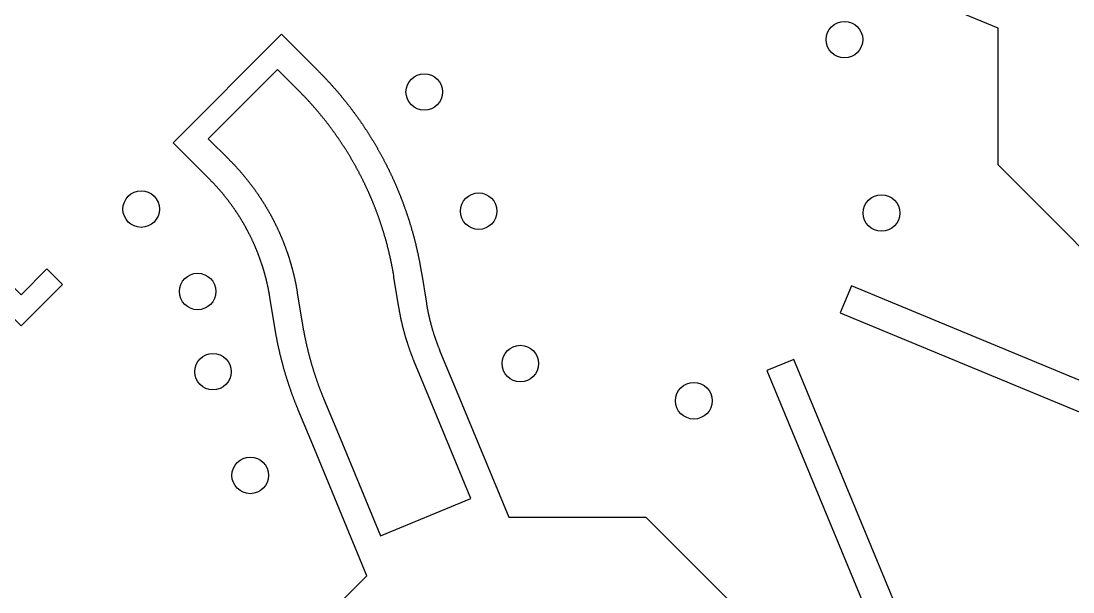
# Model space of a CAD drawing. Extents: x -13500 to 13500, y -13500 to 13500.
# Drawn here: x 0 to 7196, y -7196 to -3288 of the extents above; entities that cross this region are included whole.
import ezdxf

# ---------------------------------------------------------------- set-up
doc = ezdxf.new("R2010")
doc.units = 0
doc.header["$MEASUREMENT"] = 0
doc.layers.add('Top', color=1, linetype='Continuous')
doc.layers.add('Via', color=90, linetype='Continuous')

msp = doc.modelspace()

# ---------------------------------------------------------------- linework, layer by layer
at = {"layer": 'Top', "linetype": 'Continuous'}
for points in [[(7700.103, -224.815), (7623.566, -409.591), (11817.056, -2146.591), (9873.79, -6838.051), (5680.3, -5101.051), (5603.764, -5285.827), (9982.029, -7099.364), (12078.368, -2038.351), (7700.103, -224.815)], [(5285.827, -5603.763), (5101.051, -5680.3), (6838.052, -9873.789), (2146.591, -11817.055), (409.591, -7623.566), (224.815, -7700.103), (2038.352, -12078.368), (7099.364, -9982.028), (5285.827, -5603.763)]]:
    msp.add_lwpolyline(points, dxfattribs=at)
at = {"layer": 'Top'}
for points in [[(7747.336, -5337.035), (6683.345, -4273.044), (6683.345, -3336.588), (5814.471, -2976.689)], [(1704.341, -7747.336), (2366.515, -7085.162), (2006.615, -6216.289), (1895.788, -5948.729), (1894.068, -5944.565), (1892.355, -5940.398), (1890.649, -5936.227), (1888.951, -5932.054), (1887.26, -5927.877), (1885.577, -5923.698), (1883.901, -5919.516), (1882.233, -5915.33), (1880.572, -5911.142), (1878.918, -5906.951), (1877.272, -5902.756), (1875.634, -5898.559), (1874.003, -5894.359), (1872.379, -5890.156), (1870.763, -5885.95), (1869.155, -5881.741), (1867.554, -5877.53), (1865.961, -5873.315), (1864.375, -5869.098), (1862.796, -5864.878), (1861.225, -5860.655), (1859.662, -5856.429), (1858.106, -5852.2), (1856.558, -5847.969), (1855.017, -5843.735), (1853.484, -5839.498), (1851.959, -5835.259), (1850.441, -5831.016), (1848.93, -5826.771), (1847.428, -5822.524), (1845.932, -5818.273), (1844.445, -5814.02), (1842.965, -5809.765), (1841.492, -5805.507), (1840.027, -5801.246), (1838.57, -5796.982), (1837.12, -5792.716), (1835.678, -5788.447), (1834.244, -5784.176), (1832.817, -5779.902), (1831.398, -5775.626), (1829.986, -5771.347), (1828.582, -5767.066), (1827.186, -5762.782), (1825.798, -5758.496), (1824.417, -5754.207), (1823.043, -5749.916), (1821.678, -5745.622), (1820.32, -5741.326), (1818.969, -5737.027), (1817.627, -5732.726), (1816.292, -5728.423), (1814.965, -5724.117), (1813.645, -5719.809), (1812.333, -5715.499), (1811.029, -5711.186), (1809.732, -5706.871), (1808.443, -5702.553), (1807.162, -5698.234), (1805.889, -5693.912), (1804.623, -5689.587), (1803.365, -5685.261), (1802.115, -5680.932), (1800.873, -5676.601), (1799.638, -5672.268), (1798.411, -5667.933), (1797.191, -5663.595), (1795.98, -5659.255), (1794.776, -5654.914), (1793.58, -5650.57), (1792.392, -5646.223), (1791.211, -5641.875), (1790.038, -5637.525), (1788.873, -5633.172), (1787.716, -5628.818), (1786.566, -5624.461), (1785.425, -5620.103), (1784.291, -5615.742), (1783.165, -5611.379), (1782.046, -5607.015), (1780.936, -5602.648), (1779.833, -5598.28), (1778.738, -5593.909), (1777.651, -5589.536), (1776.571, -5585.162), (1775.5, -5580.786), (1774.436, -5576.407), (1773.38, -5572.027), (1772.332, -5567.645), (1771.292, -5563.261), (1770.259, -5558.875), (1769.234, -5554.488), (1768.218, -5550.098), (1767.209, -5545.707), (1766.207, -5541.314), (1765.214, -5536.919), (1764.229, -5532.523), (1763.251, -5528.124), (1762.281, -5523.724), (1761.319, -5519.323), (1760.365, -5514.919), (1759.419, -5510.514), (1758.481, -5506.107), (1757.55, -5501.698), (1756.627, -5497.288), (1755.713, -5492.876), (1754.806, -5488.463), (1753.907, -5484.048), (1753.016, -5479.631), (1752.133, -5475.213), (1751.257, -5470.793), (1750.39, -5466.372), (1749.53, -5461.949), (1748.678, -5457.525), (1747.835, -5453.099), (1746.999, -5448.671), (1746.171, -5444.242), (1745.351, -5439.812), (1744.539, -5435.38), (1743.734, -5430.947), (1742.938, -5426.512), (1742.15, -5422.076), (1741.369, -5417.638), (1740.596, -5413.199), (1739.832, -5408.759), (1739.075, -5404.317), (1738.326, -5399.874), (1737.585, -5395.43), (1736.852, -5390.984), (1736.127, -5386.537), (1702.363, -5178.272), (1701.809, -5174.879), (1701.247, -5171.487), (1700.677, -5168.097), (1700.099, -5164.708), (1699.513, -5161.32), (1698.919, -5157.934), (1698.318, -5154.549), (1697.708, -5151.165), (1697.091, -5147.783), (1696.466, -5144.402), (1695.833, -5141.023), (1695.192, -5137.645), (1694.543, -5134.269), (1693.886, -5130.894), (1693.222, -5127.521), (1692.549, -5124.149), (1691.869, -5120.779), (1691.181, -5117.411), (1690.485, -5114.044), (1689.781, -5110.679), (1689.069, -5107.315), (1688.35, -5103.953), (1687.623, -5100.593), (1686.887, -5097.235), (1686.144, -5093.878), (1685.394, -5090.523), (1684.635, -5087.169), (1683.868, -5083.818), (1683.094, -5080.468), (1682.312, -5077.12), (1681.522, -5073.774), (1680.725, -5070.43), (1679.919, -5067.088), (1679.106, -5063.747), (1678.285, -5060.409), (1677.456, -5057.072), (1676.619, -5053.737), (1675.775, -5050.405), (1674.923, -5047.074), (1674.063, -5043.745), (1673.195, -5040.418), (1672.32, -5037.094), (1671.437, -5033.771), (1670.546, -5030.45), (1669.647, -5027.132), (1668.741, -5023.815), (1667.827, -5020.501), (1666.905, -5017.189), (1665.976, -5013.879), (1665.038, -5010.571), (1664.093, -5007.265), (1663.141, -5003.962), (1662.18, -5000.661), (1661.212, -4997.362), (1660.237, -4994.065), (1659.253, -4990.771), (1658.262, -4987.479), (1657.263, -4984.189), (1656.257, -4980.902), (1655.243, -4977.616), (1654.221, -4974.334), (1653.192, -4971.053), (1652.155, -4967.776), (1651.11, -4964.5), (1650.058, -4961.227), (1648.998, -4957.956), (1647.93, -4954.688), (1646.855, -4951.423), (1645.772, -4948.16), (1644.682, -4944.899), (1643.584, -4941.641), (1642.479, -4938.386), (1641.365, -4935.133), (1640.245, -4931.883), (1639.116, -4928.635), (1637.981, -4925.39), (1636.837, -4922.148), (1635.686, -4918.908), (1634.528, -4915.671), (1633.362, -4912.437), (1632.188, -4909.205), (1631.007, -4905.976), (1629.818, -4902.75), (1628.622, -4899.527), (1627.418, -4896.307), (1626.207, -4893.089), (1624.989, -4889.874), (1623.762, -4886.662), (1622.529, -4883.453), (1621.288, -4880.247), (1620.039, -4877.044), (1618.783, -4873.843), (1617.519, -4870.646), (1616.249, -4867.451), (1614.97, -4864.26), (1613.684, -4861.071), (1612.391, -4857.886), (1611.09, -4854.703), (1609.782, -4851.524), (1608.467, -4848.348), (1607.144, -4845.174), (1605.813, -4842.004), (1604.476, -4838.837), (1603.131, -4835.673), (1601.778, -4832.512), (1600.418, -4829.354), (1599.051, -4826.2), (1597.677, -4823.049), (1596.295, -4819.9), (1594.906, -4816.756), (1593.509, -4813.614), (1592.105, -4810.476), (1590.694, -4807.34), (1589.276, -4804.209), (1587.85, -4801.08), (1586.417, -4797.955), (1584.977, -4794.833), (1583.529, -4791.715), (1582.074, -4788.6), (1580.612, -4785.488), (1579.143, -4782.38), (1577.666, -4779.275), (1576.182, -4776.174), (1574.691, -4773.076), (1573.193, -4769.981), (1571.688, -4766.891), (1570.175, -4763.803), (1568.655, -4760.719), (1567.128, -4757.639), (1565.594, -4754.562), (1564.052, -4751.489), (1562.504, -4748.42), (1560.948, -4745.354), (1559.385, -4742.291), (1557.815, -4739.233), (1556.238, -4736.178), (1554.654, -4733.127), (1553.063, -4730.079), (1551.464, -4727.035), (1549.859, -4723.995), (1548.246, -4720.959), (1546.626, -4717.926), (1545, -4714.897), (1543.366, -4711.872), (1541.725, -4708.851), (1540.077, -4705.834), (1538.422, -4702.82), (1536.76, -4699.81), (1535.091, -4696.805), (1533.415, -4693.803), (1531.733, -4690.805), (1530.043, -4687.811), (1528.346, -4684.821), (1526.642, -4681.834), (1524.931, -4678.852), (1523.213, -4675.874), (1521.489, -4672.9), (1519.757, -4669.93), (1518.018, -4666.964), (1516.273, -4664.002), (1514.521, -4661.044), (1512.761, -4658.09), (1510.995, -4655.14), (1509.222, -4652.195), (1507.442, -4649.253), (1505.656, -4646.316), (1503.862, -4643.383), (1502.062, -4640.454), (1500.255, -4637.529), (1498.441, -4634.609), (1496.62, -4631.692), (1494.792, -4628.78), (1492.958, -4625.872), (1491.117, -4622.969), (1489.269, -4620.07), (1487.414, -4617.175), (1485.553, -4614.284), (1483.685, -4611.398), (1481.81, -4608.516), (1479.928, -4605.639), (1478.04, -4602.766), (1476.145, -4599.897), (1474.243, -4597.033), (1472.335, -4594.173), (1470.42, -4591.318), (1468.498, -4588.467), (1466.57, -4585.621), (1464.635, -4582.779), (1462.694, -4579.941), (1460.745, -4577.109), (1458.791, -4574.28), (1456.829, -4571.457), (1454.861, -4568.637), (1452.887, -4565.823), (1450.906, -4563.013), (1448.918, -4560.208), (1446.924, -4557.407), (1444.924, -4554.611), (1442.917, -4551.82), (1440.903, -4549.033), (1438.883, -4546.251), (1436.856, -4543.474), (1434.823, -4540.701), (1432.784, -4537.934), (1430.738, -4535.171), (1428.685, -4532.412), (1426.626, -4529.659), (1424.561, -4526.91), (1422.49, -4524.167), (1420.411, -4521.428), (1418.327, -4518.694), (1416.236, -4515.964), (1414.139, -4513.24), (1412.036, -4510.52), (1409.926, -4507.806), (1407.81, -4505.096), (1405.687, -4502.392), (1403.559, -4499.692), (1401.424, -4496.997), (1399.282, -4494.307), (1397.135, -4491.623), (1394.981, -4488.943), (1392.821, -4486.268), (1390.655, -4483.598), (1388.482, -4480.934), (1386.303, -4478.274), (1384.118, -4475.62), (1381.927, -4472.97), (1379.73, -4470.326), (1377.527, -4467.687), (1375.317, -4465.053), (1373.101, -4462.424), (1370.88, -4459.8), (1368.652, -4457.182), (1366.418, -4454.569), (1364.178, -4451.96), (1361.931, -4449.358), (1359.679, -4446.76), (1357.421, -4444.168), (1355.157, -4441.581), (1352.886, -4438.999), (1350.61, -4436.422), (1348.328, -4433.851), (1346.039, -4431.285), (1343.745, -4428.725), (1341.445, -4426.17), (1339.138, -4423.62), (1336.826, -4421.075), (1334.508, -4418.536), (1332.184, -4416.003), (1329.854, -4413.475), (1327.518, -4410.952), (1325.177, -4408.435), (1322.829, -4405.923), (1320.476, -4403.417), (1318.117, -4400.916), (1315.752, -4398.42), (1313.381, -4395.931), (1311.004, -4393.446), (1308.622, -4390.967), (1306.234, -4388.494), (1303.84, -4386.027), (1301.44, -4383.565), (1299.034, -4381.108), (1296.623, -4378.657), (1294.206, -4376.212), (1291.784, -4373.773), (1289.356, -4371.339), (1146.014, -4227.997), (1146.014, -4227.997), (1039.948, -4121.931), (1782.41, -3379.469), (1888.476, -3485.535), (1888.476, -3485.535), (2031.818, -3628.877), (2034.993, -3632.057), (2038.162, -3635.243), (2041.325, -3638.435), (2044.483, -3641.632), (2047.635, -3644.835), (2050.781, -3648.043), (2053.922, -3651.258), (2057.056, -3654.477), (2060.186, -3657.702), (2063.309, -3660.933), (2066.427, -3664.17), (2069.538, -3667.412), (2072.644, -3670.659), (2075.745, -3673.912), (2078.839, -3677.17), (2081.928, -3680.434), (2085.011, -3683.704), (2088.088, -3686.979), (2091.159, -3690.259), (2094.225, -3693.545), (2097.284, -3696.837), (2100.338, -3700.133), (2103.386, -3703.436), (2106.427, -3706.743), (2109.463, -3710.056), (2112.494, -3713.375), (2115.518, -3716.698), (2118.536, -3720.028), (2121.548, -3723.362), (2124.555, -3726.702), (2127.555, -3730.047), (2130.55, -3733.398), (2133.538, -3736.754), (2136.521, -3740.115), (2139.498, -3743.482), (2142.468, -3746.854), (2145.433, -3750.231), (2148.391, -3753.613), (2151.344, -3757.001), (2154.29, -3760.394), (2157.231, -3763.792), (2160.165, -3767.195), (2163.094, -3770.604), (2166.016, -3774.017), (2168.932, -3777.436), (2171.842, -3780.861), (2174.746, -3784.29), (2177.644, -3787.724), (2180.536, -3791.164), (2183.422, -3794.609), (2186.301, -3798.059), (2189.175, -3801.514), (2192.042, -3804.974), (2194.903, -3808.439), (2197.758, -3811.91), (2200.606, -3815.385), (2203.449, -3818.865), (2206.285, -3822.351), (2209.115, -3825.842), (2211.939, -3829.337), (2214.757, -3832.838), (2217.568, -3836.343), (2220.374, -3839.854), (2223.173, -3843.37), (2225.965, -3846.89), (2228.752, -3850.416), (2231.532, -3853.946), (2234.306, -3857.482), (2237.073, -3861.022), (2239.834, -3864.567), (2242.589, -3868.118), (2245.338, -3871.673), (2248.08, -3875.233), (2250.816, -3878.798), (2253.546, -3882.367), (2256.269, -3885.942), (2258.986, -3889.521), (2261.696, -3893.106), (2264.401, -3896.695), (2267.098, -3900.289), (2269.79, -3903.887), (2272.474, -3907.491), (2275.153, -3911.099), (2277.825, -3914.712), (2280.491, -3918.33), (2283.15, -3921.952), (2285.803, -3925.579), (2288.449, -3929.211), (2291.089, -3932.848), (2293.722, -3936.489), (2296.349, -3940.135), (2298.969, -3943.786), (2301.583, -3947.441), (2304.19, -3951.101), (2306.791, -3954.766), (2309.386, -3958.435), (2311.973, -3962.109), (2314.555, -3965.787), (2317.129, -3969.47), (2319.697, -3973.158), (2322.259, -3976.85), (2324.814, -3980.547), (2327.362, -3984.248), (2329.904, -3987.954), (2332.439, -3991.664), (2334.968, -3995.379), (2337.49, -3999.098), (2340.005, -4002.822), (2342.514, -4006.55), (2345.016, -4010.283), (2347.511, -4014.02), (2350, -4017.762), (2352.482, -4021.508), (2354.958, -4025.258), (2357.427, -4029.013), (2359.889, -4032.772), (2362.344, -4036.536), (2364.793, -4040.304), (2367.235, -4044.076), (2369.67, -4047.853), (2372.099, -4051.634), (2374.52, -4055.419), (2376.935, -4059.209), (2379.344, -4063.003), (2381.745, -4066.801), (2384.14, -4070.603), (2386.528, -4074.41), (2388.909, -4078.221), (2391.284, -4082.036), (2393.651, -4085.856), (2396.012, -4089.679), (2398.366, -4093.507), (2400.714, -4097.339), (2403.054, -4101.175), (2405.388, -4105.016), (2407.714, -4108.86), (2410.034, -4112.709), (2412.347, -4116.561), (2414.654, -4120.418), (2416.953, -4124.279), (2419.245, -4128.144), (2421.531, -4132.013), (2423.81, -4135.886), (2426.081, -4139.764), (2428.346, -4143.645), (2430.604, -4147.53), (2432.855, -4151.419), (2435.099, -4155.313), (2437.336, -4159.21), (2439.567, -4163.111), (2441.79, -4167.016), (2444.006, -4170.925), (2446.216, -4174.839), (2448.418, -4178.756), (2450.614, -4182.676), (2452.802, -4186.601), (2454.984, -4190.53), (2457.158, -4194.463), (2459.326, -4198.399), (2461.486, -4202.339), (2463.639, -4206.284), (2465.786, -4210.231), (2467.925, -4214.183), (2470.058, -4218.139), (2472.183, -4222.098), (2474.301, -4226.061), (2476.412, -4230.028), (2478.517, -4233.999), (2480.614, -4237.973), (2482.704, -4241.952), (2484.787, -4245.933), (2486.862, -4249.919), (2488.931, -4253.908), (2490.993, -4257.901), (2493.047, -4261.898), (2495.095, -4265.898), (2497.135, -4269.902), (2499.168, -4273.909), (2501.194, -4277.92), (2503.213, -4281.935), (2505.225, -4285.953), (2507.229, -4289.975), (2509.227, -4294.001), (2511.217, -4298.03), (2513.2, -4302.062), (2515.176, -4306.098), (2517.145, -4310.138), (2519.106, -4314.181), (2521.061, -4318.227), (2523.008, -4322.277), (2524.948, -4326.331), (2526.88, -4330.387), (2528.806, -4334.448), (2530.724, -4338.512), (2532.635, -4342.579), (2534.539, -4346.649), (2536.435, -4350.723), (2538.324, -4354.8), (2540.206, -4358.881), (2542.081, -4362.965), (2543.949, -4367.052), (2545.809, -4371.143), (2547.662, -4375.237), (2549.507, -4379.334), (2551.346, -4383.435), (2553.177, -4387.539), (2555, -4391.646), (2556.817, -4395.756), (2558.626, -4399.869), (2560.428, -4403.986), (2562.222, -4408.106), (2564.009, -4412.229), (2565.789, -4416.355), (2567.561, -4420.485), (2569.326, -4424.617), (2571.084, -4428.753), (2572.834, -4432.892), (2574.577, -4437.034), (2576.313, -4441.179), (2578.041, -4445.327), (2579.762, -4449.478), (2581.475, -4453.633), (2583.181, -4457.79), (2584.88, -4461.95), (2586.571, -4466.114), (2588.255, -4470.28), (2589.931, -4474.449), (2591.6, -4478.622), (2593.262, -4482.797), (2594.916, -4486.975), (2596.563, -4491.156), (2598.202, -4495.34), (2599.834, -4499.527), (2601.458, -4503.717), (2603.075, -4507.91), (2604.684, -4512.106), (2606.286, -4516.304), (2607.881, -4520.505), (2609.468, -4524.71), (2611.047, -4528.917), (2612.619, -4533.126), (2614.184, -4537.339), (2615.741, -4541.554), (2617.29, -4545.773), (2618.832, -4549.993), (2620.367, -4554.217), (2621.894, -4558.443), (2623.413, -4562.672), (2624.925, -4566.904), (2626.43, -4571.139), (2627.926, -4575.376), (2629.416, -4579.616), (2630.897, -4583.858), (2632.372, -4588.103), (2633.838, -4592.351), (2635.297, -4596.601), (2636.749, -4600.854), (2638.193, -4605.109), (2639.629, -4609.367), (2641.058, -4613.628), (2642.479, -4617.891), (2643.893, -4622.156), (2645.299, -4626.425), (2646.697, -4630.695), (2648.088, -4634.968), (2649.471, -4639.244), (2650.847, -4643.522), (2652.215, -4647.802), (2653.575, -4652.085), (2654.928, -4656.37), (2656.273, -4660.658), (2657.61, -4664.948), (2658.94, -4669.241), (2660.262, -4673.536), (2661.577, -4677.833), (2662.884, -4682.132), (2664.183, -4686.434), (2665.475, -4690.738), (2666.759, -4695.045), (2668.035, -4699.353), (2669.304, -4703.664), (2670.564, -4707.977), (2671.818, -4712.293), (2673.063, -4716.61), (2674.301, -4720.93), (2675.531, -4725.252), (2676.754, -4729.577), (2677.969, -4733.903), (2679.176, -4738.232), (2680.375, -4742.562), (2681.567, -4746.895), (2682.751, -4751.23), (2683.927, -4755.567), (2685.095, -4759.906), (2686.256, -4764.248), (2687.409, -4768.591), (2688.555, -4772.936), (2689.692, -4777.284), (2690.822, -4781.633), (2691.944, -4785.984), (2693.059, -4790.338), (2694.165, -4794.693), (2695.264, -4799.05), (2696.355, -4803.41), (2697.439, -4807.771), (2698.514, -4812.134), (2699.582, -4816.499), (2700.642, -4820.866), (2701.694, -4825.235), (2702.739, -4829.605), (2703.776, -4833.978), (2704.805, -4838.352), (2705.826, -4842.728), (2706.839, -4847.106), (2707.845, -4851.486), (2708.842, -4855.868), (2709.832, -4860.251), (2710.815, -4864.636), (2711.789, -4869.023), (2712.755, -4873.412), (2713.714, -4877.802), (2714.665, -4882.194), (2715.608, -4886.587), (2716.544, -4890.983), (2717.471, -4895.38), (2718.391, -4899.778), (2719.303, -4904.179), (2720.206, -4908.58), (2721.103, -4912.984), (2721.991, -4917.389), (2722.871, -4921.796), (2723.744, -4926.204), (2724.609, -4930.614), (2725.466, -4935.025), (2726.315, -4939.438), (2727.156, -4943.852), (2727.989, -4948.268), (2728.815, -4952.685), (2729.633, -4957.104), (2730.442, -4961.524), (2731.244, -4965.945), (2732.038, -4970.369), (2732.824, -4974.793), (2733.603, -4979.219), (2734.373, -4983.646), (2735.136, -4988.075), (2735.89, -4992.504), (2736.637, -4996.936), (2737.376, -5001.368), (2738.107, -5005.802), (2738.83, -5010.237), (2772.595, -5218.502), (2773.146, -5221.879), (2773.705, -5225.255), (2774.273, -5228.629), (2774.847, -5232.002), (2775.43, -5235.374), (2776.021, -5238.744), (2776.619, -5242.113), (2777.226, -5245.48), (2777.84, -5248.847), (2778.462, -5252.211), (2779.091, -5255.574), (2779.729, -5258.936), (2780.374, -5262.296), (2781.027, -5265.655), (2781.688, -5269.012), (2782.356, -5272.368), (2783.033, -5275.722), (2783.717, -5279.075), (2784.409, -5282.425), (2785.109, -5285.775), (2785.816, -5289.122), (2786.532, -5292.468), (2787.255, -5295.813), (2787.985, -5299.156), (2788.724, -5302.497), (2789.47, -5305.836), (2790.224, -5309.173), (2790.986, -5312.509), (2791.756, -5315.843), (2792.533, -5319.175), (2793.318, -5322.506), (2794.111, -5325.834), (2794.911, -5329.161), (2795.719, -5332.486), (2796.535, -5335.809), (2797.358, -5339.13), (2798.19, -5342.449), (2799.029, -5345.766), (2799.875, -5349.081), (2800.73, -5352.394), (2801.592, -5355.706), (2802.461, -5359.015), (2803.339, -5362.322), (2804.224, -5365.627), (2805.116, -5368.93), (2806.017, -5372.231), (2806.925, -5375.53), (2807.84, -5378.827), (2808.764, -5382.122), (2809.695, -5385.414), (2810.633, -5388.705), (2811.58, -5391.993), (2812.533, -5395.279), (2813.495, -5398.563), (2814.464, -5401.844), (2815.441, -5405.124), (2816.425, -5408.401), (2817.417, -5411.675), (2818.416, -5414.948), (2819.423, -5418.218), (2820.438, -5421.485), (2821.46, -5424.751), (2822.49, -5428.014), (2823.527, -5431.274), (2824.572, -5434.533), (2825.625, -5437.788), (2826.685, -5441.042), (2827.752, -5444.292), (2828.828, -5447.541), (2829.91, -5450.787), (2831, -5454.03), (2832.098, -5457.271), (2833.203, -5460.509), (2834.316, -5463.744), (2835.436, -5466.978), (2836.564, -5470.208), (2837.699, -5473.436), (2838.842, -5476.661), (2839.992, -5479.883), (2841.15, -5483.103), (2842.315, -5486.32), (2843.487, -5489.535), (2844.667, -5492.747), (2845.855, -5495.956), (2847.05, -5499.162), (2848.252, -5502.365), (2849.462, -5505.566), (2850.679, -5508.764), (2851.904, -5511.959), (2853.136, -5515.151), (2854.375, -5518.34), (2855.622, -5521.526), (2856.876, -5524.71), (2858.138, -5527.89), (2859.407, -5531.068), (2860.683, -5534.243), (2861.967, -5537.414), (2863.258, -5540.583), (2864.556, -5543.749), (2865.862, -5546.911), (2976.689, -5814.471), (3336.588, -6683.345), (4273.044, -6683.345), (5337.035, -7747.336)], [(2182.153, -6143.579), (2458.833, -6811.544), (3077.832, -6555.146), (2801.152, -5887.181), (2690.325, -5619.621), (2688.934, -5616.253), (2687.551, -5612.882), (2686.175, -5609.508), (2684.806, -5606.132), (2683.445, -5602.752), (2682.091, -5599.369), (2680.745, -5595.983), (2679.406, -5592.594), (2678.074, -5589.202), (2676.75, -5585.808), (2675.434, -5582.41), (2674.124, -5579.01), (2672.822, -5575.606), (2671.528, -5572.2), (2670.241, -5568.791), (2668.962, -5565.38), (2667.69, -5561.965), (2666.425, -5558.548), (2665.168, -5555.128), (2663.919, -5551.705), (2662.677, -5548.279), (2661.442, -5544.851), (2660.215, -5541.42), (2658.996, -5537.986), (2657.784, -5534.55), (2656.579, -5531.111), (2655.382, -5527.67), (2654.193, -5524.226), (2653.011, -5520.779), (2651.837, -5517.329), (2650.67, -5513.878), (2649.511, -5510.423), (2648.359, -5506.966), (2647.215, -5503.507), (2646.079, -5500.045), (2644.95, -5496.58), (2643.828, -5493.113), (2642.714, -5489.644), (2641.608, -5486.172), (2640.51, -5482.698), (2639.419, -5479.221), (2638.335, -5475.742), (2637.26, -5472.261), (2636.192, -5468.777), (2635.131, -5465.291), (2634.078, -5461.803), (2633.033, -5458.312), (2631.996, -5454.819), (2630.966, -5451.324), (2629.943, -5447.827), (2628.929, -5444.327), (2627.922, -5440.825), (2626.923, -5437.321), (2625.931, -5433.815), (2624.947, -5430.307), (2623.971, -5426.796), (2623.002, -5423.283), (2622.041, -5419.769), (2621.088, -5416.252), (2620.143, -5412.733), (2619.205, -5409.212), (2618.275, -5405.689), (2617.352, -5402.164), (2616.438, -5398.637), (2615.531, -5395.108), (2614.632, -5391.577), (2613.74, -5388.044), (2612.856, -5384.509), (2611.98, -5380.972), (2611.112, -5377.433), (2610.252, -5373.892), (2609.399, -5370.35), (2608.554, -5366.805), (2607.716, -5363.259), (2606.887, -5359.711), (2606.065, -5356.161), (2605.251, -5352.609), (2604.445, -5349.056), (2603.647, -5345.501), (2602.856, -5341.944), (2602.073, -5338.385), (2601.298, -5334.825), (2600.531, -5331.263), (2599.772, -5327.699), (2599.02, -5324.133), (2598.276, -5320.566), (2597.54, -5316.998), (2596.812, -5313.428), (2596.091, -5309.856), (2595.379, -5306.282), (2594.674, -5302.707), (2593.977, -5299.131), (2593.288, -5295.553), (2592.607, -5291.973), (2591.933, -5288.392), (2591.268, -5284.81), (2590.61, -5281.226), (2589.96, -5277.641), (2589.318, -5274.054), (2588.684, -5270.466), (2588.057, -5266.876), (2587.439, -5263.286), (2586.828, -5259.693), (2586.225, -5256.1), (2585.63, -5252.505), (2585.043, -5248.909), (2551.279, -5040.644), (2550.582, -5036.372), (2549.878, -5032.101), (2549.165, -5027.832), (2548.445, -5023.564), (2547.717, -5019.298), (2546.98, -5015.033), (2546.236, -5010.769), (2545.484, -5006.506), (2544.724, -5002.245), (2543.957, -4997.986), (2543.181, -4993.728), (2542.397, -4989.471), (2541.606, -4985.216), (2540.807, -4980.962), (2539.999, -4976.71), (2539.184, -4972.459), (2538.361, -4968.21), (2537.53, -4963.962), (2536.692, -4959.716), (2535.845, -4955.471), (2534.991, -4951.228), (2534.128, -4946.987), (2533.258, -4942.747), (2532.38, -4938.509), (2531.494, -4934.272), (2530.6, -4930.037), (2529.699, -4925.804), (2528.789, -4921.572), (2527.872, -4917.342), (2526.947, -4913.114), (2526.014, -4908.887), (2525.073, -4904.663), (2524.124, -4900.44), (2523.168, -4896.219), (2522.204, -4891.999), (2521.232, -4887.781), (2520.252, -4883.566), (2519.264, -4879.352), (2518.268, -4875.139), (2517.265, -4870.929), (2516.254, -4866.721), (2515.235, -4862.514), (2514.208, -4858.309), (2513.174, -4854.107), (2512.131, -4849.906), (2511.081, -4845.707), (2510.023, -4841.51), (2508.958, -4837.315), (2507.884, -4833.122), (2506.803, -4828.931), (2505.714, -4824.742), (2504.617, -4820.555), (2503.513, -4816.37), (2502.401, -4812.187), (2501.281, -4808.006), (2500.153, -4803.828), (2499.017, -4799.651), (2497.874, -4795.476), (2496.723, -4791.304), (2495.564, -4787.134), (2494.398, -4782.966), (2493.224, -4778.8), (2492.042, -4774.636), (2490.852, -4770.474), (2489.655, -4766.315), (2488.45, -4762.158), (2487.237, -4758.003), (2486.017, -4753.851), (2484.789, -4749.7), (2483.553, -4745.552), (2482.309, -4741.406), (2481.058, -4737.263), (2479.799, -4733.122), (2478.533, -4728.983), (2477.259, -4724.847), (2475.977, -4720.713), (2474.687, -4716.581), (2473.39, -4712.452), (2472.085, -4708.325), (2470.773, -4704.2), (2469.453, -4700.078), (2468.125, -4695.959), (2466.789, -4691.842), (2465.446, -4687.727), (2464.096, -4683.615), (2462.738, -4679.506), (2461.372, -4675.398), (2459.998, -4671.294), (2458.617, -4667.192), (2457.228, -4663.093), (2455.832, -4658.996), (2454.428, -4654.902), (2453.017, -4650.81), (2451.598, -4646.721), (2450.171, -4642.635), (2448.737, -4638.551), (2447.295, -4634.47), (2445.846, -4630.391), (2444.389, -4626.316), (2442.924, -4622.243), (2441.452, -4618.173), (2439.973, -4614.105), (2438.486, -4610.04), (2436.991, -4605.978), (2435.489, -4601.919), (2433.979, -4597.863), (2432.462, -4593.809), (2430.937, -4589.758), (2429.405, -4585.71), (2427.866, -4581.665), (2426.318, -4577.623), (2424.764, -4573.584), (2423.202, -4569.547), (2421.632, -4565.514), (2420.055, -4561.483), (2418.47, -4557.455), (2416.878, -4553.43), (2415.279, -4549.409), (2413.672, -4545.39), (2412.057, -4541.374), (2410.435, -4537.361), (2408.806, -4533.351), (2407.169, -4529.344), (2405.525, -4525.34), (2403.874, -4521.34), (2402.215, -4517.342), (2400.548, -4513.347), (2398.875, -4509.356), (2397.194, -4505.368), (2395.505, -4501.382), (2393.809, -4497.4), (2392.106, -4493.421), (2390.395, -4489.445), (2388.677, -4485.473), (2386.952, -4481.503), (2385.219, -4477.537), (2383.479, -4473.574), (2381.731, -4469.614), (2379.976, -4465.658), (2378.214, -4461.704), (2376.445, -4457.754), (2374.668, -4453.808), (2372.884, -4449.864), (2371.092, -4445.924), (2369.294, -4441.987), (2367.488, -4438.054), (2365.674, -4434.124), (2363.854, -4430.197), (2362.026, -4426.274), (2360.191, -4422.354), (2358.349, -4418.437), (2356.499, -4414.524), (2354.642, -4410.615), (2352.778, -4406.708), (2350.907, -4402.806), (2349.028, -4398.906), (2347.142, -4395.01), (2345.249, -4391.118), (2343.349, -4387.229), (2341.441, -4383.344), (2339.527, -4379.462), (2337.605, -4375.584), (2335.676, -4371.71), (2333.74, -4367.839), (2331.796, -4363.971), (2329.846, -4360.107), (2327.888, -4356.247), (2325.923, -4352.391), (2323.951, -4348.538), (2321.972, -4344.689), (2319.986, -4340.843), (2317.992, -4337.001), (2315.992, -4333.163), (2313.984, -4329.329), (2311.97, -4325.498), (2309.948, -4321.671), (2307.919, -4317.848), (2305.883, -4314.028), (2303.84, -4310.213), (2301.79, -4306.401), (2299.732, -4302.593), (2297.668, -4298.788), (2295.597, -4294.988), (2293.519, -4291.191), (2291.433, -4287.399), (2289.341, -4283.61), (2287.241, -4279.825), (2285.135, -4276.044), (2283.021, -4272.267), (2280.901, -4268.493), (2278.774, -4264.724), (2276.639, -4260.959), (2274.498, -4257.197), (2272.349, -4253.44), (2270.194, -4249.686), (2268.032, -4245.937), (2265.862, -4242.192), (2263.686, -4238.45), (2261.503, -4234.713), (2259.313, -4230.98), (2257.116, -4227.25), (2254.912, -4223.525), (2252.702, -4219.804), (2250.484, -4216.087), (2248.26, -4212.375), (2246.028, -4208.666), (2243.79, -4204.961), (2241.545, -4201.261), (2239.293, -4197.565), (2237.034, -4193.873), (2234.768, -4190.185), (2232.496, -4186.501), (2230.216, -4182.822), (2227.93, -4179.146), (2225.637, -4175.476), (2223.337, -4171.809), (2221.031, -4168.146), (2218.718, -4164.488), (2216.397, -4160.834), (2214.071, -4157.185), (2211.737, -4153.54), (2209.397, -4149.899), (2207.049, -4146.262), (2204.695, -4142.63), (2202.335, -4139.002), (2199.968, -4135.379), (2197.594, -4131.76), (2195.213, -4128.145), (2192.825, -4124.535), (2190.431, -4120.929), (2188.03, -4117.328), (2185.623, -4113.731), (2183.209, -4110.138), (2180.788, -4106.55), (2178.36, -4102.967), (2175.926, -4099.388), (2173.486, -4095.814), (2171.038, -4092.244), (2168.584, -4088.678), (2166.124, -4085.118), (2163.657, -4081.561), (2161.183, -4078.01), (2158.703, -4074.463), (2156.216, -4070.92), (2153.722, -4067.382), (2151.222, -4063.849), (2148.716, -4060.321), (2146.203, -4056.797), (2143.683, -4053.277), (2141.157, -4049.763), (2138.624, -4046.253), (2136.085, -4042.748), (2133.54, -4039.247), (2130.987, -4035.752), (2128.429, -4032.261), (2125.864, -4028.774), (2123.292, -4025.293), (2120.714, -4021.816), (2118.13, -4018.344), (2115.539, -4014.877), (2112.942, -4011.415), (2110.338, -4007.957), (2107.728, -4004.505), (2105.111, -4001.057), (2102.489, -3997.614), (2099.859, -3994.176), (2097.224, -3990.742), (2094.582, -3987.314), (2091.933, -3983.891), (2089.279, -3980.472), (2086.618, -3977.058), (2083.951, -3973.65), (2081.277, -3970.246), (2078.597, -3966.847), (2075.911, -3963.453), (2073.218, -3960.065), (2070.519, -3956.681), (2067.814, -3953.302), (2065.103, -3949.928), (2062.385, -3946.56), (2059.662, -3943.196), (2056.932, -3939.837), (2054.195, -3936.484), (2051.453, -3933.135), (2048.704, -3929.792), (2045.949, -3926.453), (2043.188, -3923.12), (2040.421, -3919.792), (2037.648, -3916.469), (2034.868, -3913.152), (2032.082, -3909.839), (2029.291, -3906.531), (2026.493, -3903.229), (2023.689, -3899.932), (2020.878, -3896.64), (2018.062, -3893.353), (2015.24, -3890.072), (2012.411, -3886.796), (2009.577, -3883.525), (2006.736, -3880.259), (2003.89, -3876.999), (2001.037, -3873.744), (1998.178, -3870.494), (1995.314, -3867.249), (1992.443, -3864.01), (1989.566, -3860.776), (1986.684, -3857.548), (1983.795, -3854.324), (1980.9, -3851.106), (1978, -3847.894), (1975.093, -3844.687), (1972.181, -3841.485), (1969.262, -3838.289), (1966.338, -3835.098), (1963.408, -3831.912), (1960.471, -3828.732), (1957.529, -3825.558), (1954.582, -3822.389), (1951.628, -3819.225), (1948.668, -3816.067), (1945.703, -3812.914), (1942.731, -3809.767), (1939.754, -3806.625), (1936.771, -3803.489), (1933.782, -3800.359), (1930.788, -3797.234), (1927.787, -3794.114), (1924.781, -3791), (1921.769, -3787.892), (1918.752, -3784.789), (1915.728, -3781.692), (1912.699, -3778.6), (1909.664, -3775.514), (1906.624, -3772.434), (1903.577, -3769.359), (1900.525, -3766.29), (1897.468, -3763.227), (1754.126, -3619.885), (1280.364, -4093.647), (1423.706, -4236.989), (1426.284, -4239.572), (1428.856, -4242.161), (1431.422, -4244.755), (1433.983, -4247.356), (1436.538, -4249.962), (1439.087, -4252.573), (1441.63, -4255.19), (1444.168, -4257.813), (1446.7, -4260.441), (1449.226, -4263.074), (1451.747, -4265.714), (1454.261, -4268.358), (1456.77, -4271.009), (1459.273, -4273.664), (1461.771, -4276.326), (1464.262, -4278.992), (1466.748, -4281.664), (1469.227, -4284.342), (1471.701, -4287.025), (1474.169, -4289.713), (1476.631, -4292.407), (1479.087, -4295.107), (1481.537, -4297.811), (1483.981, -4300.521), (1486.42, -4303.236), (1488.852, -4305.957), (1491.278, -4308.683), (1493.699, -4311.414), (1496.113, -4314.151), (1498.522, -4316.893), (1500.924, -4319.64), (1503.32, -4322.392), (1505.711, -4325.15), (1508.095, -4327.913), (1510.473, -4330.681), (1512.845, -4333.454), (1515.211, -4336.233), (1517.571, -4339.016), (1519.925, -4341.805), (1522.273, -4344.599), (1524.614, -4347.398), (1526.95, -4350.203), (1529.279, -4353.012), (1531.602, -4355.826), (1533.919, -4358.646), (1536.23, -4361.471), (1538.535, -4364.3), (1540.833, -4367.135), (1543.125, -4369.975), (1545.411, -4372.82), (1547.691, -4375.669), (1549.964, -4378.524), (1552.231, -4381.384), (1554.492, -4384.249), (1556.747, -4387.118), (1558.995, -4389.993), (1561.237, -4392.872), (1563.473, -4395.757), (1565.702, -4398.646), (1567.925, -4401.54), (1570.142, -4404.439), (1572.352, -4407.343), (1574.556, -4410.252), (1576.754, -4413.166), (1578.945, -4416.084), (1581.13, -4419.007), (1583.308, -4421.935), (1585.48, -4424.868), (1587.645, -4427.805), (1589.804, -4430.747), (1591.957, -4433.694), (1594.103, -4436.646), (1596.243, -4439.602), (1598.376, -4442.563), (1600.503, -4445.529), (1602.623, -4448.5), (1604.737, -4451.475), (1606.844, -4454.454), (1608.944, -4457.438), (1611.038, -4460.427), (1613.126, -4463.421), (1615.207, -4466.419), (1617.281, -4469.421), (1619.349, -4472.428), (1621.41, -4475.44), (1623.465, -4478.456), (1625.513, -4481.477), (1627.554, -4484.502), (1629.589, -4487.531), (1631.617, -4490.565), (1633.638, -4493.604), (1635.653, -4496.647), (1637.661, -4499.694), (1639.662, -4502.745), (1641.657, -4505.802), (1643.645, -4508.862), (1645.626, -4511.927), (1647.601, -4514.996), (1649.569, -4518.069), (1651.53, -4521.147), (1653.484, -4524.229), (1655.431, -4527.315), (1657.372, -4530.406), (1659.306, -4533.501), (1661.233, -4536.6), (1663.154, -4539.703), (1665.068, -4542.81), (1666.974, -4545.922), (1668.874, -4549.038), (1670.767, -4552.158), (1672.654, -4555.282), (1674.533, -4558.41), (1676.406, -4561.542), (1678.272, -4564.679), (1680.13, -4567.819), (1681.982, -4570.964), (1683.827, -4574.113), (1685.665, -4577.265), (1687.497, -4580.422), (1689.321, -4583.583), (1691.138, -4586.747), (1692.949, -4589.916), (1694.752, -4593.089), (1696.549, -4596.265), (1698.338, -4599.446), (1700.121, -4602.63), (1701.897, -4605.819), (1703.665, -4609.011), (1705.427, -4612.207), (1707.181, -4615.407), (1708.929, -4618.611), (1710.67, -4621.818), (1712.403, -4625.03), (1714.13, -4628.245), (1715.849, -4631.464), (1717.561, -4634.687), (1719.267, -4637.913), (1720.965, -4641.143), (1722.656, -4644.377), (1724.34, -4647.615), (1726.017, -4650.856), (1727.687, -4654.101), (1729.35, -4657.35), (1731.005, -4660.602), (1732.654, -4663.858), (1734.295, -4667.117), (1735.929, -4670.38), (1737.556, -4673.647), (1739.176, -4676.917), (1740.789, -4680.191), (1742.394, -4683.468), (1743.992, -4686.749), (1745.584, -4690.033), (1747.168, -4693.321), (1748.744, -4696.612), (1750.314, -4699.907), (1751.876, -4703.205), (1753.431, -4706.507), (1754.979, -4709.812), (1756.519, -4713.12), (1758.053, -4716.432), (1759.579, -4719.747), (1761.097, -4723.065), (1762.609, -4726.387), (1764.113, -4729.712), (1765.61, -4733.04), (1767.1, -4736.371), (1768.582, -4739.706), (1770.057, -4743.044), (1771.525, -4746.386), (1772.985, -4749.73), (1774.438, -4753.078), (1775.884, -4756.429), (1777.322, -4759.783), (1778.753, -4763.14), (1780.177, -4766.5), (1781.593, -4769.863), (1783.002, -4773.23), (1784.403, -4776.6), (1785.797, -4779.972), (1787.184, -4783.348), (1788.563, -4786.727), (1789.935, -4790.108), (1791.299, -4793.493), (1792.657, -4796.881), (1794.006, -4800.271), (1795.348, -4803.665), (1796.683, -4807.062), (1798.01, -4810.461), (1799.33, -4813.864), (1800.643, -4817.269), (1801.947, -4820.677), (1803.245, -4824.088), (1804.535, -4827.502), (1805.817, -4830.918), (1807.092, -4834.338), (1808.36, -4837.76), (1809.62, -4841.185), (1810.872, -4844.613), (1812.117, -4848.043), (1813.355, -4851.477), (1814.585, -4854.912), (1815.807, -4858.351), (1817.022, -4861.792), (1818.229, -4865.236), (1819.429, -4868.683), (1820.621, -4872.132), (1821.805, -4875.584), (1822.983, -4879.038), (1824.152, -4882.495), (1825.314, -4885.955), (1826.468, -4889.417), (1827.615, -4892.881), (1828.754, -4896.348), (1829.886, -4899.818), (1831.009, -4903.29), (1832.126, -4906.764), (1833.234, -4910.241), (1834.335, -4913.721), (1835.429, -4917.203), (1836.515, -4920.687), (1837.593, -4924.173), (1838.663, -4927.662), (1839.726, -4931.153), (1840.781, -4934.647), (1841.829, -4938.143), (1842.869, -4941.641), (1843.901, -4945.141), (1844.925, -4948.644), (1845.942, -4952.149), (1846.951, -4955.656), (1847.953, -4959.165), (1848.947, -4962.677), (1849.933, -4966.19), (1850.911, -4969.706), (1851.882, -4973.224), (1852.845, -4976.744), (1853.8, -4980.266), (1854.748, -4983.79), (1855.687, -4987.317), (1856.619, -4990.845), (1857.544, -4994.376), (1858.46, -4997.908), (1859.369, -5001.442), (1860.27, -5004.979), (1861.164, -5008.517), (1862.049, -5012.058), (1862.927, -5015.6), (1863.797, -5019.144), (1864.659, -5022.69), (1865.514, -5026.238), (1866.361, -5029.788), (1867.199, -5033.34), (1868.031, -5036.893), (1868.854, -5040.448), (1869.67, -5044.006), (1870.477, -5047.564), (1871.277, -5051.125), (1872.069, -5054.687), (1872.854, -5058.252), (1873.63, -5061.817), (1874.399, -5065.385), (1875.16, -5068.954), (1875.913, -5072.525), (1876.658, -5076.097), (1877.396, -5079.672), (1878.125, -5083.247), (1878.847, -5086.825), (1879.561, -5090.404), (1880.267, -5093.984), (1880.965, -5097.566), (1881.656, -5101.15), (1882.338, -5104.735), (1883.013, -5108.321), (1883.679, -5111.909), (1884.338, -5115.499), (1884.989, -5119.089), (1885.633, -5122.682), (1886.268, -5126.275), (1886.895, -5129.87), (1887.515, -5133.467), (1888.126, -5137.065), (1888.73, -5140.664), (1889.326, -5144.264), (1889.914, -5147.866), (1923.679, -5356.131), (1924.376, -5360.408), (1925.081, -5364.683), (1925.795, -5368.958), (1926.516, -5373.23), (1927.245, -5377.502), (1927.982, -5381.772), (1928.727, -5386.041), (1929.48, -5390.308), (1930.241, -5394.574), (1931.01, -5398.839), (1931.786, -5403.102), (1932.571, -5407.363), (1933.364, -5411.624), (1934.164, -5415.882), (1934.972, -5420.14), (1935.788, -5424.395), (1936.613, -5428.65), (1937.445, -5432.902), (1938.284, -5437.153), (1939.132, -5441.403), (1939.988, -5445.651), (1940.851, -5449.897), (1941.723, -5454.142), (1942.602, -5458.385), (1943.489, -5462.627), (1944.384, -5466.866), (1945.287, -5471.105), (1946.198, -5475.341), (1947.117, -5479.576), (1948.043, -5483.809), (1948.977, -5488.04), (1949.92, -5492.27), (1950.87, -5496.498), (1951.828, -5500.724), (1952.793, -5504.948), (1953.767, -5509.171), (1954.748, -5513.391), (1955.737, -5517.61), (1956.735, -5521.827), (1957.739, -5526.042), (1958.752, -5530.256), (1959.773, -5534.467), (1960.801, -5538.677), (1961.837, -5542.884), (1962.881, -5547.09), (1963.933, -5551.294), (1964.992, -5555.495), (1966.06, -5559.695), (1967.135, -5563.893), (1968.218, -5568.089), (1969.309, -5572.282), (1970.407, -5576.474), (1971.513, -5580.664), (1972.627, -5584.852), (1973.749, -5589.037), (1974.879, -5593.221), (1976.016, -5597.402), (1977.161, -5601.581), (1978.314, -5605.758), (1979.475, -5609.933), (1980.643, -5614.106), (1981.819, -5618.277), (1983.003, -5622.445), (1984.194, -5626.611), (1985.394, -5630.775), (1986.601, -5634.937), (1987.815, -5639.097), (1989.038, -5643.254), (1990.268, -5647.409), (1991.506, -5651.562), (1992.752, -5655.712), (1994.005, -5659.86), (1995.266, -5664.006), (1996.534, -5668.149), (1997.811, -5672.291), (1999.095, -5676.429), (2000.387, -5680.565), (2001.686, -5684.699), (2002.993, -5688.831), (2004.308, -5692.96), (2005.63, -5697.086), (2006.96, -5701.211), (2008.298, -5705.332), (2009.643, -5709.451), (2010.996, -5713.568), (2012.357, -5717.682), (2013.725, -5721.794), (2015.101, -5725.903), (2016.484, -5730.009), (2017.876, -5734.113), (2019.274, -5738.215), (2020.681, -5742.313), (2022.095, -5746.409), (2023.516, -5750.503), (2024.945, -5754.594), (2026.382, -5758.682), (2027.826, -5762.767), (2029.278, -5766.85), (2030.738, -5770.93), (2032.205, -5775.008), (2033.679, -5779.082), (2035.162, -5783.154), (2036.651, -5787.223), (2038.148, -5791.29), (2039.653, -5795.353), (2041.166, -5799.414), (2042.686, -5803.472), (2044.213, -5807.527), (2045.748, -5811.58), (2047.29, -5815.629), (2048.84, -5819.676), (2050.398, -5823.72), (2051.963, -5827.76), (2053.535, -5831.798), (2055.115, -5835.833), (2056.703, -5839.865), (2058.297, -5843.894), (2059.9, -5847.921), (2061.51, -5851.944), (2063.127, -5855.964), (2064.752, -5859.981), (2066.384, -5863.995), (2068.024, -5868.006), (2069.671, -5872.014), (2071.325, -5876.019), (2182.152, -6143.579)]]:
    msp.add_lwpolyline(points, dxfattribs=at)
msp.add_lwpolyline([(0, -5374.012), (-282.843, -5091.169), (-176.777, -4985.103), (0, -5161.88), (176.777, -4985.103), (282.843, -5091.169)], close=True, dxfattribs=at)
at = {"layer": 'Via', "linetype": 'Continuous'}
for centre, radius in [((5632.698, -3415.581), 124.988), ((2758.338, -3774.099), 124.955), ((821.857, -4575.646), 124.961), ((3130.81, -4589.669), 124.953), ((5886.193, -4602.44), 125.293), ((1207.873, -5139.48), 124.971), ((3415.532, -5632.697), 125), ((1312.835, -5688.261), 124.972), ((4602.266, -5887.202), 125.612), ((1567.772, -6398.109), 124.984)]:
    msp.add_circle(centre, radius, dxfattribs=at)

doc.saveas('drawing.dxf')
